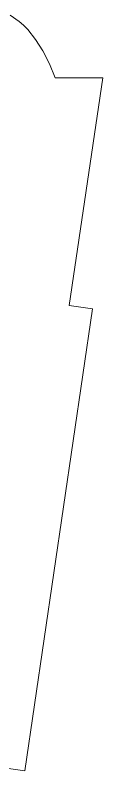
# Model space of a CAD drawing. Header units: inches. Extents: x -3.13 to 3.65, y -3.34 to 4.05.
# Drawn here: x 1.268 to 1.426, y 2.595 to 3.955 of the extents above; entities that cross this region are included whole.
import ezdxf

# ---------------------------------------------------------------- set-up
doc = ezdxf.new("R2010")
doc.units = ezdxf.units.IN
doc.header["$MEASUREMENT"] = 0
doc.layers.add('Katman 1', color=7, linetype='Continuous')

msp = doc.modelspace()

# ---------------------------------------------------------------- linework, layer by layer
at = {"layer": 'Katman 1', "color": 250, "lineweight": 9}
for points in [[(1.2591, 3.9545), (1.2591, 3.9545), (1.2755, 3.9433), (1.2755, 3.9433)], [(1.2755, 3.9433), (1.2755, 3.9433), (1.2832, 3.9363), (1.2832, 3.9363)], [(1.2832, 3.9363), (1.2832, 3.9363), (1.291, 3.9286), (1.291, 3.9286)], [(1.291, 3.9286), (1.291, 3.9286), (1.3049, 3.9108), (1.3049, 3.9108)], [(1.3049, 3.9108), (1.3049, 3.9108), (1.3182, 3.8901), (1.3182, 3.8901)], [(1.3182, 3.8901), (1.3182, 3.8901), (1.3298, 3.8671), (1.3298, 3.8671)], [(1.3298, 3.8671), (1.3298, 3.8671), (1.3399, 3.8418), (1.3399, 3.8418)], [(1.3399, 3.8418), (1.3399, 3.8418), (1.4257, 3.8418), (1.4257, 3.8418)], [(1.4257, 3.8418), (1.4257, 3.8418), (1.3655, 3.4324), (1.3655, 3.4324)], [(1.4071, 3.4264), (1.4071, 3.4264), (1.2854, 2.5952), (1.2854, 2.5952)], [(1.3655, 3.4324), (1.3655, 3.4324), (1.4071, 3.4264), (1.4071, 3.4264)], [(1.2854, 2.5952), (1.2854, 2.5952), (1.2437, 2.6016), (1.2437, 2.6016)]]:
    msp.add_open_spline(points, degree=3, dxfattribs=at)

doc.saveas('drawing.dxf')
